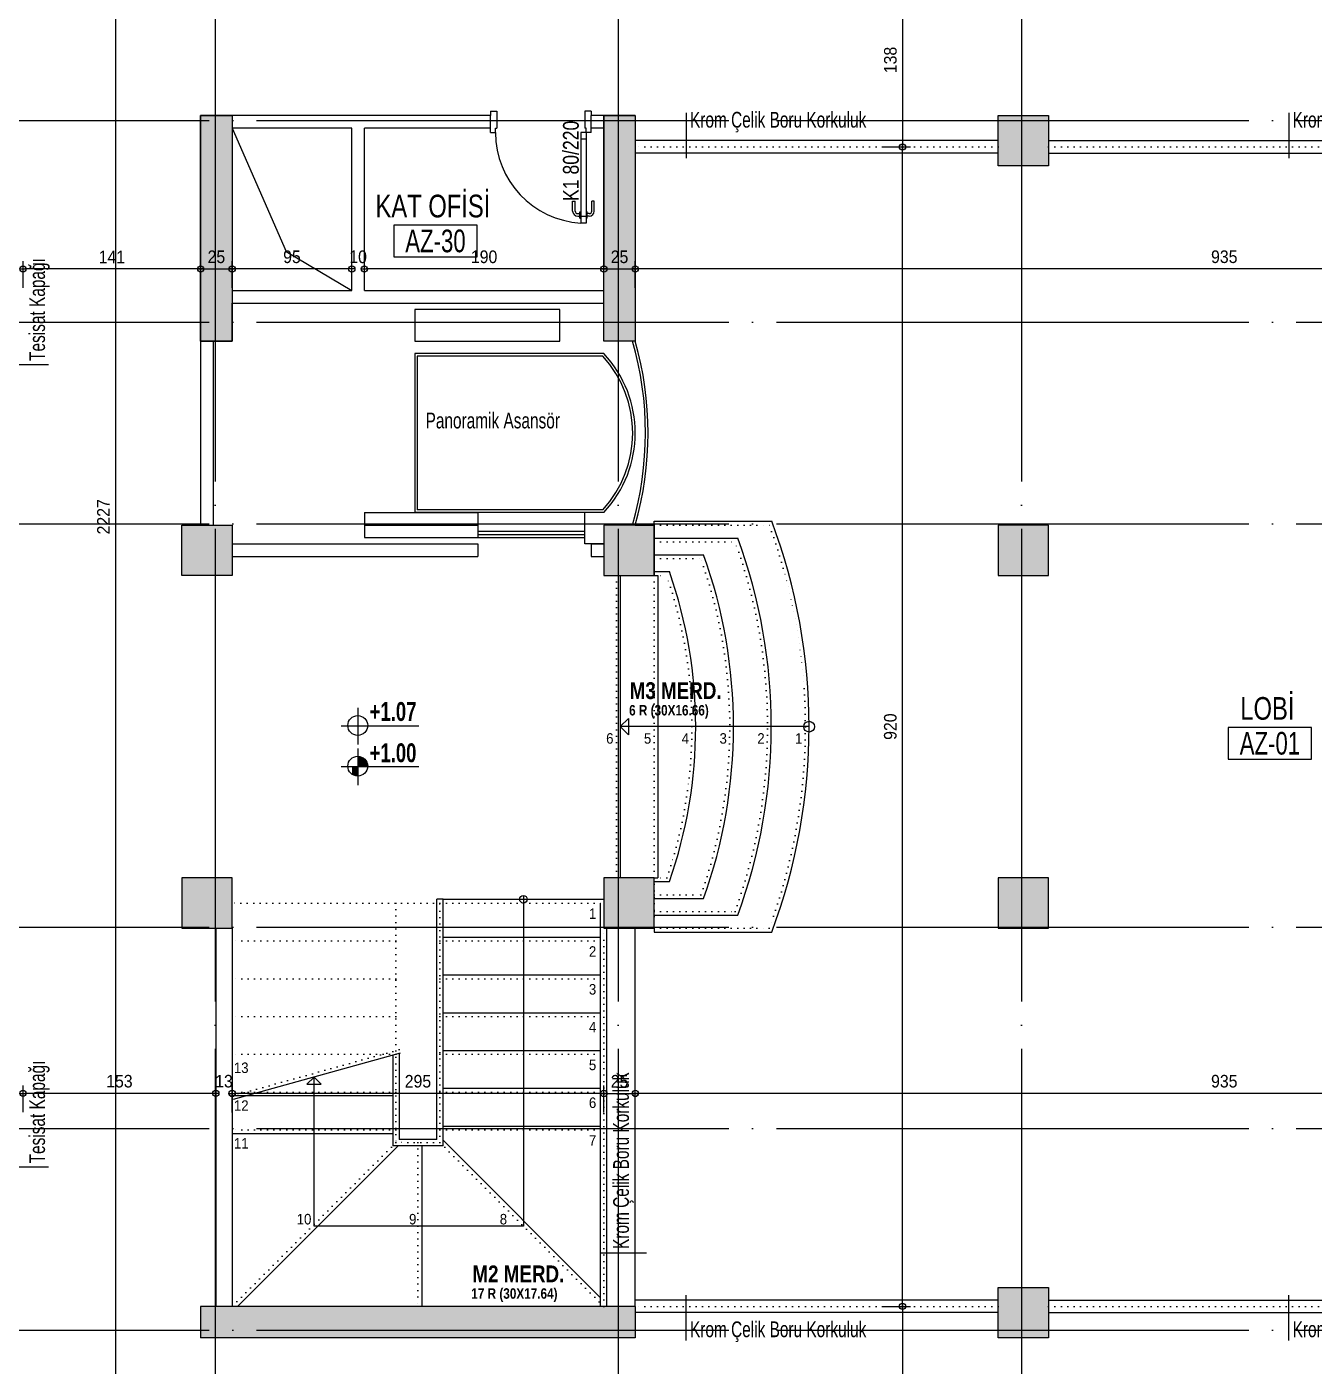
# Model space of a CAD drawing. Extents: x 460786 to 545292, y 30998 to 41694.
# Drawn here: x 466680 to 467702, y 39019 to 40082 of the extents above; entities that cross this region are included whole.
import ezdxf
from ezdxf.enums import TextEntityAlignment as Align

# ---------------------------------------------------------------- set-up
doc = ezdxf.new("R2010")
doc.units = 0
doc.header["$LTSCALE"] = 50
doc.header["$MEASUREMENT"] = 0
doc.header["$PDMODE"] = 35
doc.linetypes.add('DASHDOT', pattern=[5.5, 5, -0.25, 0, -0.25])
doc.linetypes.add('DASHED', pattern=[0.1, 0, -0.1])
doc.layers.get('0').update_dxf_attribs({"linetype": 'CONTINUOUS'})
doc.layers.get('Defpoints').update_dxf_attribs({"linetype": 'CONTINUOUS'})
for name, color, linetype in [('A-Aks Dikey', 12, 'DASHDOT'), ('A-Aks Yatay', 12, 'DASHDOT'), ('A-Betonarme', 6, 'CONTINUOUS'), ('A-Cam', 160, 'CONTINUOUS'), ('A-Dash', 9, 'DASHED'), ('A-Duvar', 7, 'CONTINUOUS'), ('A-Gör 2', 40, 'CONTINUOUS'), ('A-Gör 4', 75, 'CONTINUOUS'), ('A-Kapı', 2, 'CONTINUOUS'), ('A-Kot', 3, 'CONTINUOUS'), ('A-mahal adi', 1, 'CONTINUOUS'), ('A-mahal no', 4, 'CONTINUOUS'), ('A-Merdiven', 11, 'CONTINUOUS'), ('A-Olcu  IC Yatay', 8, 'CONTINUOUS'), ('A-Olcu Ic Dikey', 8, 'CONTINUOUS'), ('A-Poz-Kapı', 4, 'CONTINUOUS'), ('A-Tarama 1', 9, 'CONTINUOUS'), ('A-Yazı 2', 205, 'CONTINUOUS'), ('A-Yazı Merdiven', 4, 'CONTINUOUS')]:
    doc.layers.add(name, color=color, linetype=linetype)
doc.styles.add('arial black', font='ariblk.ttf', dxfattribs={"width": 0.9, "height": 20})
doc.styles.add('blkan', font='arial.ttf', dxfattribs={"width": 0.9, "height": 12.5})
doc.styles.get("Standard").update_dxf_attribs({"font": 'arial.ttf', "width": 0.9})
doc.styles.add('YAZI', font='arialbd.ttf', dxfattribs={"width": 0.9, "height": 150})
doc.dimstyles.new('EXIT', dxfattribs={"dimscale": 50, "dimtxt": 0.23, "dimasz": 0.03, "dimexe": 0.125, "dimexo": 0.5, "dimgap": 0.09, "dimtad": 1, "dimzin": 1, "dimdsep": 46, "dimtxsty": 'Standard', "dimblk": 'TICK', "dimcen": 0.2, "dimadec": 0, "dimazin": 0, "dimtfac": 1, "dimtix": 1, "dimtofl": 0, "dimtmove": 2, "dimatfit": 3, "dimldrblk": 'TICK', "dimfxl": 1, "dimtolj": 1, "dimtzin": 1, "dimarcsym": 0})

# ---------------------------------------------------------------- blocks, each defined once
blk = doc.blocks.new('kapı L 80p 10')
at = {"ltscale": 20}
for p, q in [((4, 75.4), (8.2, 75.4)), ((4, 3.5), (4, 75.4)), ((8.2, 3.5), (8.2, 75.4)), ((-2.5, 65.9), (-2.5, 57.9)), ((-0.5, 65.9), (-0.5, 57.9)), ((1.5, 69.9), (3.2, 69.9)), ((1.5, 67.9), (3.2, 67.9)), ((3.2, 71.4), (4, 71.4)), ((3.2, 71.4), (3.2, 66.4)), ((3.2, 66.4), (4, 66.4)), ((3.2, 66.4), (4, 66.4)), ((4, 70.2), (8.2, 70.2)), ((9, 71.4), (8.2, 71.4)), ((9, 66.4), (8.2, 66.4)), ((9, 71.4), (9, 66.4)), ((10.7, 69.9), (9, 69.9)), ((10.7, 67.9), (9, 67.9)), ((12.7, 65.9), (12.7, 57.9)), ((14.7, 65.9), (14.7, 57.9)), ((-2.5, 57.9), (-0.5, 57.9)), ((14.7, 57.9), (12.7, 57.9)), ((0, 3.5), (4, 3.5)), ((0, 3.5), (0, 0)), ((4, 8.7), (8.2, 8.7)), ((4, 3.5), (8.2, 3.5)), ((4, 3.5), (4, 0)), ((80, 3.5), (76, 3.5)), ((76, 3.5), (76, 0)), ((80, 3.5), (80, 0)), ((0, -13.5), (0, -10)), ((4, 0), (5, 0)), ((5, -13.5), (5, 0)), ((75, -13.5), (75, 0)), ((76, 0), (75, 0)), ((80, -13.5), (80, -10)), ((0, -13.5), (5, -13.5)), ((80, -13.5), (75, -13.5))]:
    blk.add_line(p, q, dxfattribs=at)
blk.add_arc((4, 3.5), 72, 360, 86.6558)
for centre, radius, start, end in [((1.5, 65.9), 4, 90, 180), ((1.5, 65.9), 2, 90, 180), ((10.7, 65.9), 4, 0, 90), ((10.7, 65.9), 2, 0, 90)]:
    blk.add_arc(centre, radius, start, end, dxfattribs=at)
at = {"layer": 'A-Poz-Kapı', "width": 0.8}
blk.add_attdef('POZNO', (30.2, -10), '', height=12.5, rotation=90, dxfattribs=at)
blk = doc.blocks.new('kot-p')
for p, q in [((10.98, 28.68), (10.98, 4.45)), ((51.48, 16.56), (0.06, 16.56)), ((10.98, 1.75), (10.98, -22.48)), ((11.86, -3.46), (11.86, -10.36)), ((12.73, -3.63), (12.73, -10.36)), ((13.61, -3.94), (13.61, -10.36)), ((14.48, -4.39), (14.48, -10.36)), ((15.36, -5.04), (15.36, -10.36)), ((16.23, -5.98), (16.23, -10.36)), ((17.11, -7.51), (17.11, -10.36)), ((51.48, -10.36), (0.06, -10.36)), ((7.48, -10.36), (7.48, -15.5)), ((8.36, -10.36), (8.36, -15.97)), ((9.23, -10.36), (9.23, -16.28)), ((10.11, -10.36), (10.11, -16.47))]:
    blk.add_line(p, q)
for centre in [(11.03, 16.95), (11.03, -9.97)]:
    blk.add_circle(centre, 6.56)
at = {"style": 'YAZI', "width": 0.7}
for tag, p in [('BITMIŞKOT', (18.9, 19.94)), ('KABAKOT', (18.9, -7.35))]:
    blk.add_attdef(tag, p, '', height=12.5, dxfattribs=at)
blk = doc.blocks.new('mahal adı')
at = {"layer": 'A-mahal no'}
blk.add_lwpolyline([(-75.6, -73.4), (89.9, -73.4), (89.9, -10.9), (-75.6, -10.9)], close=True, dxfattribs=at)
at = {"layer": 'A-mahal adi', "width": 0.75}
for p in [(2.1, 88.8), (2.1, 27)]:
    blk.add_attdef('MAHALADI', text='', height=45, dxfattribs=at).set_placement(p, align=Align.MIDDLE_CENTER)
at = {"layer": 'A-mahal no', "width": 0.7}
blk.add_attdef('MAHALNO', text='', height=45, dxfattribs=at).set_placement((7.1, -42.1), align=Align.MIDDLE_CENTER)
blk = doc.blocks.new('TICK', base_point=(53.7, 38.06))
blk.add_line((55.37, 38.06), (52.04, 38.06))
blk.add_circle((53.7, 38.06), 1.67)
blk = doc.blocks.new('*D685')
at = {"layer": 'A-Olcu Ic Dikey', "color": 0, "lineweight": -2, "transparency": 16777216}
for p, q in [((466735.5, 40806.5), (466756.8, 40806.5)), ((466750.5, 40805), (466750.5, 38581)), ((466735.5, 38579.5), (466756.8, 38579.5))]:
    blk.add_line(p, q, dxfattribs=at)
at = {"layer": 'Defpoints', "color": 0, "transparency": 16777216}
for p in [(466710.5, 40806.5), (466710.5, 38579.5), (466750.5, 38579.5)]:
    blk.add_point(p, dxfattribs=at)
at = {"layer": 'A-Olcu Ic Dikey', "color": 0, "lineweight": -2, "transparency": 16777216, "xscale": 1.5, "yscale": 1.5, "zscale": 1.5}
for p, rotation in [((466750.5, 40806.5), 90), ((466750.5, 38579.5), 270)]:
    blk.add_blockref('TICK', p, dxfattribs=dict(at, rotation=rotation))
at = {"layer": 'A-Olcu Ic Dikey', "color": 0, "transparency": 16777216, "insert": (466741, 39693), "char_height": 10, "attachment_point": 5, "rotation": 90}
blk.add_mtext('\\A1;2227', dxfattribs=at)
blk = doc.blocks.new('*D694')
at = {"layer": 'A-Olcu Ic Dikey', "color": 0, "lineweight": -2, "transparency": 16777216}
for p, q in [((467360.3, 39066.5), (467381.5, 39066.5)), ((467375.3, 39065), (467375.3, 38930)), ((467360.3, 38928.5), (467381.5, 38928.5))]:
    blk.add_line(p, q, dxfattribs=at)
at = {"layer": 'Defpoints', "color": 0, "transparency": 16777216}
for p in [(467335.3, 39066.5), (467335.3, 38928.5), (467375.3, 38928.5)]:
    blk.add_point(p, dxfattribs=at)
at = {"layer": 'A-Olcu Ic Dikey', "color": 0, "lineweight": -2, "transparency": 16777216, "xscale": 1.5, "yscale": 1.5, "zscale": 1.5}
for p, rotation in [((467375.3, 39066.5), 90), ((467375.3, 38928.5), 270)]:
    blk.add_blockref('TICK', p, dxfattribs=dict(at, rotation=rotation))
at = {"layer": 'A-Olcu Ic Dikey', "color": 0, "transparency": 16777216, "insert": (467365.7, 38997.5), "char_height": 10, "attachment_point": 5, "rotation": 90}
blk.add_mtext('\\A1;138', dxfattribs=at)
blk = doc.blocks.new('*D695')
at = {"layer": 'A-Olcu Ic Dikey', "color": 0, "lineweight": -2, "transparency": 16777216}
for p, q in [((467360.26795, 39986.50245), (467381.51795, 39986.50245)), ((467375.26795, 39068.00245), (467375.26795, 39985.00245)), ((467360.26795, 39066.50245), (467381.51795, 39066.50245))]:
    blk.add_line(p, q, dxfattribs=at)
at = {"layer": 'Defpoints', "color": 0, "transparency": 16777216}
for p in [(467335.26795, 39986.50245), (467375.26795, 39986.50245), (467335.26795, 39066.50245)]:
    blk.add_point(p, dxfattribs=at)
at = {"layer": 'A-Olcu Ic Dikey', "color": 0, "lineweight": -2, "transparency": 16777216, "xscale": 1.5, "yscale": 1.5, "zscale": 1.5}
for p, rotation in [((467375.26795, 39986.50245), 90), ((467375.26795, 39066.50245), 270)]:
    blk.add_blockref('TICK', p, dxfattribs=dict(at, rotation=rotation))
at = {"layer": 'A-Olcu Ic Dikey', "color": 0, "transparency": 16777216, "insert": (467365.66222, 39526.50245), "char_height": 10, "attachment_point": 5, "rotation": 90}
blk.add_mtext('\\A1;920', dxfattribs=at)
blk = doc.blocks.new('*D696')
at = {"layer": 'A-Olcu Ic Dikey', "color": 0, "lineweight": -2, "transparency": 16777216}
for p, q in [((467360.3, 40124.5), (467381.5, 40124.5)), ((467375.3, 40123), (467375.3, 39988)), ((467360.3, 39986.5), (467381.5, 39986.5))]:
    blk.add_line(p, q, dxfattribs=at)
at = {"layer": 'Defpoints', "color": 0, "transparency": 16777216}
for p in [(467335.3, 40124.5), (467335.3, 39986.5), (467375.3, 39986.5)]:
    blk.add_point(p, dxfattribs=at)
at = {"layer": 'A-Olcu Ic Dikey', "color": 0, "lineweight": -2, "transparency": 16777216, "xscale": 1.5, "yscale": 1.5, "zscale": 1.5}
for p, rotation in [((467375.3, 40124.5), 90), ((467375.3, 39986.5), 270)]:
    blk.add_blockref('TICK', p, dxfattribs=dict(at, rotation=rotation))
at = {"layer": 'A-Olcu Ic Dikey', "color": 0, "transparency": 16777216, "insert": (467365.7, 40055.5), "char_height": 10, "attachment_point": 5, "rotation": 90}
blk.add_mtext('\\A1;138', dxfattribs=at)
blk = doc.blocks.new('*D724')
at = {"layer": 'A-Olcu  IC Yatay', "color": 0, "lineweight": -2, "transparency": 16777216}
for p, q in [((467163.2, 39220.5), (467163.2, 39241.7)), ((468098.2, 39220.5), (468098.2, 39241.7)), ((468096.7, 39235.5), (467164.7, 39235.5))]:
    blk.add_line(p, q, dxfattribs=at)
at = {"layer": 'Defpoints', "color": 0, "transparency": 16777216}
for p in [(467163.2, 39235.5), (467163.2, 39195.5), (468098.2, 39195.5)]:
    blk.add_point(p, dxfattribs=at)
at = {"layer": 'A-Olcu  IC Yatay', "color": 0, "lineweight": -2, "transparency": 16777216, "xscale": 1.5, "yscale": 1.5, "zscale": 1.5}
for p, rotation in [((467163.2, 39235.5), 180.0000000000335), ((468098.2, 39235.5), 3.341327214911871e-11)]:
    blk.add_blockref('TICK', p, dxfattribs=dict(at, rotation=rotation))
at = {"layer": 'A-Olcu  IC Yatay', "color": 0, "transparency": 16777216, "insert": (467630.7, 39245.1), "char_height": 10, "attachment_point": 5}
blk.add_mtext('\\A1;935', dxfattribs=at)
blk = doc.blocks.new('*D726')
at = {"layer": 'A-Olcu  IC Yatay', "color": 0, "lineweight": -2, "transparency": 16777216}
for p, q in [((467138.1686, 39220.4521), (467138.1686, 39241.7021)), ((467163.1686, 39220.4521), (467163.1686, 39241.7021)), ((467139.6686, 39235.4521), (467161.6686, 39235.4521))]:
    blk.add_line(p, q, dxfattribs=at)
at = {"layer": 'Defpoints', "color": 0, "transparency": 16777216}
for p in [(467163.1686, 39235.4521), (467138.1686, 39195.4521), (467163.1686, 39195.4521)]:
    blk.add_point(p, dxfattribs=at)
at = {"layer": 'A-Olcu  IC Yatay', "color": 0, "lineweight": -2, "transparency": 16777216, "xscale": 1.5, "yscale": 1.5, "zscale": 1.5, "rotation": 180}
blk.add_blockref('TICK', (467138.1686, 39235.4521), dxfattribs=at)
at = {"layer": 'A-Olcu  IC Yatay', "color": 0, "lineweight": -2, "transparency": 16777216, "xscale": 1.5, "yscale": 1.5, "zscale": 1.5}
blk.add_blockref('TICK', (467163.1686, 39235.4521), dxfattribs=at)
at = {"layer": 'A-Olcu  IC Yatay', "color": 0, "transparency": 16777216, "insert": (467150.6686, 39245.05783), "char_height": 10, "attachment_point": 5}
blk.add_mtext('\\A1;25', dxfattribs=at)
blk = doc.blocks.new('*D727')
at = {"layer": 'A-Olcu  IC Yatay', "color": 0, "lineweight": -2, "transparency": 16777216}
for p, q in [((466843.1686, 39220.4521), (466843.1686, 39241.7021)), ((467138.1686, 39220.4521), (467138.1686, 39241.7021)), ((467136.6686, 39235.4521), (466844.6686, 39235.4521))]:
    blk.add_line(p, q, dxfattribs=at)
at = {"layer": 'Defpoints', "color": 0, "transparency": 16777216}
for p in [(466843.1686, 39235.4521), (466843.1686, 39195.4521), (467138.1686, 39195.4521)]:
    blk.add_point(p, dxfattribs=at)
at = {"layer": 'A-Olcu  IC Yatay', "color": 0, "lineweight": -2, "transparency": 16777216, "xscale": 1.5, "yscale": 1.5, "zscale": 1.5}
for p, rotation in [((466843.1686, 39235.4521), 180.0000000000523), ((467138.1686, 39235.4521), 5.227818178354937e-11)]:
    blk.add_blockref('TICK', p, dxfattribs=dict(at, rotation=rotation))
at = {"layer": 'A-Olcu  IC Yatay', "color": 0, "transparency": 16777216, "insert": (466990.6686, 39245.05783), "char_height": 10, "attachment_point": 5}
blk.add_mtext('\\A1;295', dxfattribs=at)
blk = doc.blocks.new('*D728')
at = {"layer": 'A-Olcu  IC Yatay', "color": 0, "lineweight": -2, "transparency": 16777216}
for p, q in [((466830.2, 39220.5), (466830.2, 39241.7)), ((466843.2, 39220.5), (466843.2, 39241.7)), ((466828.7, 39235.5), (466827.2, 39235.5)), ((466844.7, 39235.5), (466846.2, 39235.5))]:
    blk.add_line(p, q, dxfattribs=at)
at = {"layer": 'Defpoints', "color": 0, "transparency": 16777216}
for p in [(466843.2, 39235.5), (466830.2, 39195.5), (466843.2, 39195.5)]:
    blk.add_point(p, dxfattribs=at)
at = {"layer": 'A-Olcu  IC Yatay', "color": 0, "lineweight": -2, "transparency": 16777216, "xscale": 1.5, "yscale": 1.5, "zscale": 1.5}
blk.add_blockref('TICK', (466830.2, 39235.5), dxfattribs=at)
at = {"layer": 'A-Olcu  IC Yatay', "color": 0, "lineweight": -2, "transparency": 16777216, "xscale": 1.5, "yscale": 1.5, "zscale": 1.5, "rotation": 180}
blk.add_blockref('TICK', (466843.2, 39235.5), dxfattribs=at)
at = {"layer": 'A-Olcu  IC Yatay', "color": 0, "transparency": 16777216, "insert": (466836.7, 39245.1), "char_height": 10, "attachment_point": 5}
blk.add_mtext('\\A1;13', dxfattribs=at)
blk = doc.blocks.new('*D729')
at = {"layer": 'A-Olcu  IC Yatay', "color": 0, "lineweight": -2, "transparency": 16777216}
for p, q in [((466677.2, 39220.5), (466677.2, 39241.7)), ((466830.2, 39220.5), (466830.2, 39241.7)), ((466828.7, 39235.5), (466678.7, 39235.5))]:
    blk.add_line(p, q, dxfattribs=at)
at = {"layer": 'Defpoints', "color": 0, "transparency": 16777216}
for p in [(466677.2, 39235.5), (466677.2, 39195.5), (466830.2, 39195.5)]:
    blk.add_point(p, dxfattribs=at)
at = {"layer": 'A-Olcu  IC Yatay', "color": 0, "lineweight": -2, "transparency": 16777216, "xscale": 1.5, "yscale": 1.5, "zscale": 1.5}
for p, rotation in [((466677.2, 39235.5), 180.0000000000327), ((466830.2, 39235.5), 3.269384762916161e-11)]:
    blk.add_blockref('TICK', p, dxfattribs=dict(at, rotation=rotation))
at = {"layer": 'A-Olcu  IC Yatay', "color": 0, "transparency": 16777216, "insert": (466753.7, 39245.1), "char_height": 10, "attachment_point": 5}
blk.add_mtext('\\A1;153', dxfattribs=at)
blk = doc.blocks.new('*D745')
at = {"layer": 'A-Olcu  IC Yatay', "color": 0, "lineweight": -2, "transparency": 16777216}
for p, q in [((467163.2, 39874.7), (467163.2, 39895.9)), ((468096.7, 39889.7), (467164.7, 39889.7)), ((468098.2, 39874.7), (468098.2, 39895.9))]:
    blk.add_line(p, q, dxfattribs=at)
at = {"layer": 'Defpoints', "color": 0, "transparency": 16777216}
for p in [(467163.2, 39889.7), (467163.2, 39849.7), (468098.2, 39849.7)]:
    blk.add_point(p, dxfattribs=at)
at = {"layer": 'A-Olcu  IC Yatay', "color": 0, "lineweight": -2, "transparency": 16777216, "xscale": 1.5, "yscale": 1.5, "zscale": 1.5}
for p, rotation in [((467163.2, 39889.7), 180.0000000000335), ((468098.2, 39889.7), 3.341327214911871e-11)]:
    blk.add_blockref('TICK', p, dxfattribs=dict(at, rotation=rotation))
at = {"layer": 'A-Olcu  IC Yatay', "color": 0, "transparency": 16777216, "insert": (467630.7, 39899.3), "char_height": 10, "attachment_point": 5}
blk.add_mtext('\\A1;935', dxfattribs=at)
blk = doc.blocks.new('*D747')
at = {"layer": 'A-Olcu  IC Yatay', "color": 0, "lineweight": -2, "transparency": 16777216}
for p, q in [((467138.1686, 39874.66205), (467138.1686, 39895.91205)), ((467139.6686, 39889.66205), (467161.6686, 39889.66205)), ((467163.1686, 39874.66205), (467163.1686, 39895.91205))]:
    blk.add_line(p, q, dxfattribs=at)
at = {"layer": 'Defpoints', "color": 0, "transparency": 16777216}
for p in [(467163.1686, 39889.66205), (467138.1686, 39849.66205), (467163.1686, 39849.66205)]:
    blk.add_point(p, dxfattribs=at)
at = {"layer": 'A-Olcu  IC Yatay', "color": 0, "lineweight": -2, "transparency": 16777216, "xscale": 1.5, "yscale": 1.5, "zscale": 1.5, "rotation": 180}
blk.add_blockref('TICK', (467138.1686, 39889.66205), dxfattribs=at)
at = {"layer": 'A-Olcu  IC Yatay', "color": 0, "lineweight": -2, "transparency": 16777216, "xscale": 1.5, "yscale": 1.5, "zscale": 1.5}
blk.add_blockref('TICK', (467163.1686, 39889.66205), dxfattribs=at)
at = {"layer": 'A-Olcu  IC Yatay', "color": 0, "transparency": 16777216, "insert": (467150.6686, 39899.26778), "char_height": 10, "attachment_point": 5}
blk.add_mtext('\\A1;25', dxfattribs=at)
blk = doc.blocks.new('*D748')
at = {"layer": 'A-Olcu  IC Yatay', "color": 0, "lineweight": -2, "transparency": 16777216}
for p, q in [((466843.1686, 39874.66205), (466843.1686, 39895.91205)), ((466936.6686, 39889.66205), (466844.6686, 39889.66205)), ((466938.1686, 39874.66205), (466938.1686, 39895.91205))]:
    blk.add_line(p, q, dxfattribs=at)
at = {"layer": 'Defpoints', "color": 0, "transparency": 16777216}
for p in [(466843.1686, 39889.66205), (466843.1686, 39849.66205), (466938.1686, 39849.66205)]:
    blk.add_point(p, dxfattribs=at)
at = {"layer": 'A-Olcu  IC Yatay', "color": 0, "lineweight": -2, "transparency": 16777216, "xscale": 1.5, "yscale": 1.5, "zscale": 1.5}
for p, rotation in [((466843.1686, 39889.66205), 180.0000000000527), ((466938.1686, 39889.66205), 5.259792601464142e-11)]:
    blk.add_blockref('TICK', p, dxfattribs=dict(at, rotation=rotation))
at = {"layer": 'A-Olcu  IC Yatay', "color": 0, "transparency": 16777216, "insert": (466890.6686, 39899.26778), "char_height": 10, "attachment_point": 5}
blk.add_mtext('\\A1;95', dxfattribs=at)
blk = doc.blocks.new('*D749')
at = {"layer": 'A-Olcu  IC Yatay', "color": 0, "lineweight": -2, "transparency": 16777216}
for p, q in [((466818.1686, 39874.66205), (466818.1686, 39895.91205)), ((466819.6686, 39889.66205), (466841.6686, 39889.66205)), ((466843.1686, 39874.66205), (466843.1686, 39895.91205))]:
    blk.add_line(p, q, dxfattribs=at)
at = {"layer": 'Defpoints', "color": 0, "transparency": 16777216}
for p in [(466843.1686, 39889.66205), (466818.1686, 39849.66205), (466843.1686, 39849.66205)]:
    blk.add_point(p, dxfattribs=at)
at = {"layer": 'A-Olcu  IC Yatay', "color": 0, "lineweight": -2, "transparency": 16777216, "xscale": 1.5, "yscale": 1.5, "zscale": 1.5, "rotation": 180}
blk.add_blockref('TICK', (466818.1686, 39889.66205), dxfattribs=at)
at = {"layer": 'A-Olcu  IC Yatay', "color": 0, "lineweight": -2, "transparency": 16777216, "xscale": 1.5, "yscale": 1.5, "zscale": 1.5}
blk.add_blockref('TICK', (466843.1686, 39889.66205), dxfattribs=at)
at = {"layer": 'A-Olcu  IC Yatay', "color": 0, "transparency": 16777216, "insert": (466830.6686, 39899.26778), "char_height": 10, "attachment_point": 5}
blk.add_mtext('\\A1;25', dxfattribs=at)
blk = doc.blocks.new('*D737')
at = {"layer": 'A-Olcu  IC Yatay', "color": 0, "lineweight": -2, "transparency": 16777216}
for p, q in [((466677.2, 39874.7), (466677.2, 39895.9)), ((466816.7, 39889.7), (466678.7, 39889.7)), ((466818.2, 39874.7), (466818.2, 39895.9))]:
    blk.add_line(p, q, dxfattribs=at)
at = {"layer": 'Defpoints', "color": 0, "transparency": 16777216}
for p in [(466677.2, 39889.7), (466677.2, 39849.7), (466818.2, 39849.7)]:
    blk.add_point(p, dxfattribs=at)
at = {"layer": 'A-Olcu  IC Yatay', "color": 0, "lineweight": -2, "transparency": 16777216, "xscale": 1.5, "yscale": 1.5, "zscale": 1.5}
for p, rotation in [((466677.2, 39889.7), 180.0000000000354), ((466818.2, 39889.7), 3.5491609651217e-11)]:
    blk.add_blockref('TICK', p, dxfattribs=dict(at, rotation=rotation))
at = {"layer": 'A-Olcu  IC Yatay', "color": 0, "transparency": 16777216, "insert": (466747.7, 39899.2), "char_height": 10, "attachment_point": 5}
blk.add_mtext('\\A1;141', dxfattribs=at)
blk = doc.blocks.new('*D750')
at = {"layer": 'A-Olcu  IC Yatay', "color": 0, "lineweight": -2, "transparency": 16777216}
for p, q in [((466936.6686, 39889.66205), (466935.1686, 39889.66205)), ((466938.1686, 39874.66205), (466938.1686, 39895.91205)), ((466948.1686, 39874.66205), (466948.1686, 39895.91205)), ((466949.6686, 39889.66205), (466951.1686, 39889.66205))]:
    blk.add_line(p, q, dxfattribs=at)
at = {"layer": 'Defpoints', "color": 0, "transparency": 16777216}
for p in [(466948.1686, 39889.66205), (466938.1686, 39849.66205), (466948.1686, 39849.66205)]:
    blk.add_point(p, dxfattribs=at)
at = {"layer": 'A-Olcu  IC Yatay', "color": 0, "lineweight": -2, "transparency": 16777216, "xscale": 1.5, "yscale": 1.5, "zscale": 1.5}
blk.add_blockref('TICK', (466938.1686, 39889.66205), dxfattribs=at)
at = {"layer": 'A-Olcu  IC Yatay', "color": 0, "lineweight": -2, "transparency": 16777216, "xscale": 1.5, "yscale": 1.5, "zscale": 1.5, "rotation": 180}
blk.add_blockref('TICK', (466948.1686, 39889.66205), dxfattribs=at)
at = {"layer": 'A-Olcu  IC Yatay', "color": 0, "transparency": 16777216, "insert": (466943.1686, 39899.26778), "char_height": 10, "attachment_point": 5}
blk.add_mtext('\\A1;10', dxfattribs=at)
blk = doc.blocks.new('*D751')
at = {"layer": 'A-Olcu  IC Yatay', "color": 0, "lineweight": -2, "transparency": 16777216}
for p, q in [((466948.1686, 39874.66205), (466948.1686, 39895.91205)), ((467136.6686, 39889.66205), (466949.6686, 39889.66205)), ((467138.1686, 39874.66205), (467138.1686, 39895.91205))]:
    blk.add_line(p, q, dxfattribs=at)
at = {"layer": 'Defpoints', "color": 0, "transparency": 16777216}
for p in [(466948.1686, 39889.66205), (466948.1686, 39849.66205), (467138.1686, 39849.66205)]:
    blk.add_point(p, dxfattribs=at)
at = {"layer": 'A-Olcu  IC Yatay', "color": 0, "lineweight": -2, "transparency": 16777216, "xscale": 1.5, "yscale": 1.5, "zscale": 1.5}
for p, rotation in [((466948.1686, 39889.66205), 180.0000000000417), ((467138.1686, 39889.66205), 4.164668609973888e-11)]:
    blk.add_blockref('TICK', p, dxfattribs=dict(at, rotation=rotation))
at = {"layer": 'A-Olcu  IC Yatay', "color": 0, "transparency": 16777216, "insert": (467043.1686, 39899.26778), "char_height": 10, "attachment_point": 5}
blk.add_mtext('\\A1;190', dxfattribs=at)

msp = doc.modelspace()

# ---------------------------------------------------------------- hatches: boundary and pattern name
at = {"layer": 'A-Tarama 1'}
h = msp.add_hatch(dxfattribs=at)
h.set_pattern_fill('ANSI33', color=256, scale=30, angle=180, style=0)
h.set_pattern_definition([(225, (696.577, 0), (5.30330086, -5.30330086), []), (225, (691.274, 6e-16), (5.30330086, -5.30330086), [3.75, -1.875])])
h.paths.add_polyline_path([(465995.17, 40179.5), (465920.17, 40179.5), (465920.17, 40154.5), (465995.17, 40154.5)])
h.paths.add_polyline_path([(465945.17, 40474.5), (466070.17, 40474.5), (466070.17, 40499.5), (465920.17, 40499.5), (465920.17, 40392.5), (465945.17, 40392.5)])
h.paths.add_polyline_path([(466430.17, 40499.5), (466333.17, 40499.5), (466333.17, 40474.5), (466430.17, 40474.5)])
h.paths.add_polyline_path([(466685.17, 40499.5), (466660.17, 40499.5), (466660.17, 40371.5), (466685.17, 40371.5)])
h.paths.add_polyline_path([(466430.17, 39860), (466333.17, 39860), (466333.17, 39835), (466430.17, 39835)])
h.paths.add_polyline_path([(466070.17, 39860), (465970.17, 39860), (465970.17, 39835), (466070.17, 39835)])
h.paths.add_polyline_path([(466070.17, 39220), (465970.17, 39220), (465970.17, 39195), (466070.17, 39195)])
h.paths.add_polyline_path([(466430.17, 39220), (466333.17, 39220), (466333.17, 39195), (466430.17, 39195)])
h.paths.add_polyline_path([(465995.17, 38899.5), (465920.17, 38899.5), (465920.17, 38874.5), (465945.17, 38874.5), (465995.17, 38874.5)])
h.paths.add_polyline_path([(466070.17, 38579.5), (465945.17, 38579.5), (465945.17, 38654.5), (465920.17, 38654.5), (465920.17, 38554.5), (466070.17, 38554.5)])
h.paths.add_polyline_path([(466523.17, 38579.5), (466333.17, 38579.5), (466333.17, 38554.5), (466523.17, 38554.5)])
h.paths.add_polyline_path([(466843.17, 38099.5), (466498.17, 38099.5), (466498.17, 38074.5), (466843.17, 38074.5)])
h.paths.add_polyline_path([(466523.17, 38322.5), (466498.17, 38322.5), (466498.17, 38222.5), (466523.17, 38222.5)])
h.paths.add_polyline_path([(466925.17, 38247.5), (466843.17, 38247.5), (466843.17, 38322.5), (466818.17, 38322.5), (466818.17, 38222.5), (466925.17, 38222.5)])
h.paths.add_polyline_path([(466843.17, 38682.5), (466818.17, 38682.5), (466818.17, 38554.5), (466843.17, 38554.5)])
h.paths.add_polyline_path([(467170.17, 38114.5), (467130.17, 38114.5), (467130.17, 38074.5), (467170.17, 38074.5)])
h.paths.add_polyline_path([(467490.17, 38114.5), (467450.17, 38114.5), (467450.17, 38074.5), (467490.17, 38074.5)])
h.paths.add_polyline_path([(467482.17, 38322.5), (467457.17, 38322.5), (467457.17, 38222.5), (467482.17, 38222.5)])
h.paths.add_polyline_path([(467482.17, 38682.5), (467457.17, 38682.5), (467457.17, 38554.5), (467482.17, 38554.5)])
h.paths.add_polyline_path([(468123.17, 38682.5), (468098.17, 38682.5), (468098.17, 38554.5), (468123.17, 38554.5)])
h.paths.add_polyline_path([(468123.17, 38322.5), (468098.17, 38322.5), (468098.17, 38222.5), (468123.17, 38222.5)])
h.paths.add_polyline_path([(468123.17, 38114.5), (468090.17, 38114.5), (468090.17, 38074.5), (468123.17, 38074.5)])
h.paths.add_polyline_path([(467810.17, 38114.5), (467770.17, 38114.5), (467770.17, 38074.5), (467810.17, 38074.5)])
h.paths.add_polyline_path([(468166.17, 38746.5), (468133.17, 38746.5), (468133.17, 38706.5), (468166.17, 38706.5)])
h.paths.add_polyline_path([(468166.17, 39066.5), (468133.17, 39066.5), (468133.17, 39026.5), (468166.17, 39026.5)])
h.paths.add_polyline_path([(468123.17, 39066.5), (468098.17, 39066.5), (467933.17, 39066.5), (467933.17, 39041.5), (468083.17, 39041.5), (468083.17, 39026.5), (468123.17, 39026.5)])
h.paths.add_polyline_path([(467163.17, 39066.5), (466818.17, 39066.5), (466818.17, 39041.5), (467163.17, 39041.5)])
h.paths.add_polyline_path([(467491.17, 39081.5), (467451.17, 39081.5), (467451.17, 39041.5), (467491.17, 39041.5)])
h.paths.add_polyline_path([(467491.17, 39406.5), (467451.17, 39406.5), (467451.17, 39366.5), (467491.17, 39366.5)])
h.paths.add_polyline_path([(467178.17, 39406.5), (467138.17, 39406.5), (467138.17, 39366.5), (467178.17, 39366.5)])
h.paths.add_polyline_path([(466843.17, 39406.5), (466803.17, 39406.5), (466803.17, 39366.5), (466843.17, 39366.5)])
h.paths.add_polyline_path([(466843.17, 39686.5), (466803.17, 39686.5), (466803.17, 39646.5), (466843.17, 39646.5)])
h.paths.add_polyline_path([(466843.17, 39862.5), (466843.17, 40011.5), (466818.17, 40011.5), (466818.17, 39832.5), (466843.17, 39832.5)])
h.paths.add_polyline_path([(467163.17, 40011.5), (467138.17, 40011.5), (467138.17, 39832.5), (467163.17, 39832.5)])
h.paths.add_polyline_path([(467178.17, 39686.5), (467138.17, 39686.5), (467138.17, 39646.5), (467178.17, 39646.5)])
h.paths.add_polyline_path([(467491.17, 39686.5), (467451.17, 39686.5), (467451.17, 39646.5), (467491.17, 39646.5)])
h.paths.add_polyline_path([(467491.17, 40011.5), (467451.17, 40011.5), (467451.17, 39971.5), (467491.17, 39971.5)])
h.paths.add_polyline_path([(468123.17, 40026.5), (468083.17, 40026.5), (468083.17, 40011.5), (467933.17, 40011.5), (467933.17, 39986.5), (468123.17, 39986.5)])
h.paths.add_polyline_path([(468123.17, 39706.5), (468083.17, 39706.5), (468083.17, 39666.5), (468123.17, 39666.5)])
h.paths.add_polyline_path([(468166.17, 39706.5), (468133.17, 39706.5), (468133.17, 39666.5), (468166.17, 39666.5)])
h.paths.add_polyline_path([(468166.17, 40026.5), (468133.17, 40026.5), (468133.17, 39986.5), (468166.17, 39986.5)])
h.paths.add_polyline_path([(468123.17, 39386.5), (468083.17, 39386.5), (468083.17, 39346.5), (468123.17, 39346.5)])
h.paths.add_polyline_path([(468123.17, 40507.5), (468098.17, 40507.5), (468098.17, 40371.5), (468123.17, 40371.5)])
h.paths.add_polyline_path([(468123.17, 40831.5), (468015.17, 40831.5), (468015.17, 40806.5), (468098.17, 40806.5), (468098.17, 40727.5), (468123.17, 40727.5)])
h.paths.add_polyline_path([(468123.17, 40978.5), (468091.17, 40978.5), (468091.17, 40938.5), (468123.17, 40938.5)])
h.paths.add_polyline_path([(468165.17, 40978.5), (468133.17, 40978.5), (468133.17, 40938.5), (468165.17, 40938.5)])
h.paths.add_polyline_path([(467811.17, 40978.5), (467771.17, 40978.5), (467771.17, 40938.5), (467811.17, 40938.5)])
h.paths.add_polyline_path([(467491.17, 40978.5), (467451.17, 40978.5), (467451.17, 40938.5), (467491.17, 40938.5)])
h.paths.add_polyline_path([(467483.17, 40831.5), (467458.17, 40831.5), (467458.17, 40727.5), (467483.17, 40727.5)])
h.paths.add_polyline_path([(467483.17, 40495.5), (467458.17, 40495.5), (467458.17, 40384.5), (467458.17, 40371.5), (467483.17, 40371.5)])
h.paths.add_polyline_path([(466843.17, 40507.5), (466818.17, 40507.5), (466818.17, 40371.5), (466843.17, 40371.5)])
h.paths.add_polyline_path([(466926.17, 40831.5), (466818.17, 40831.5), (466818.17, 40727.5), (466843.17, 40727.5), (466843.17, 40806.5), (466926.17, 40806.5)])
h.paths.add_polyline_path([(466851.17, 40978.5), (466818.17, 40978.5), (466818.17, 40938.5), (466851.17, 40938.5)])
h.paths.add_polyline_path([(467171.17, 40978.5), (467131.17, 40978.5), (467131.17, 40938.5), (467171.17, 40938.5)])

# ---------------------------------------------------------------- linework, layer by layer
at = {"layer": 'A-Aks Dikey', "ltscale": 1.5}
for p, q in [((466829.67, 41333.83), (466829.67, 37667.36)), ((467149.67, 41333.83), (467149.67, 37667.36)), ((467469.67, 41333.83), (467469.67, 37667.36))]:
    msp.add_line(p, q, dxfattribs=at)
at = {"layer": 'A-Aks Yatay', "ltscale": 1.5}
for p, q in [((465624.75, 40007.5), (468533.89, 40007.5)), ((465624.75, 39847.5), (468533.89, 39847.5)), ((465624.75, 39687.5), (468533.89, 39687.5)), ((465624.75, 39367.5), (468533.89, 39367.5)), ((465624.75, 39207.5), (468533.89, 39207.5)), ((465624.75, 39047.5), (468533.89, 39047.5))]:
    msp.add_line(p, q, dxfattribs=at)
at = {"layer": 'A-Betonarme'}
for p, q in [((466818.17, 40011.5), (466818.17, 39832.5)), ((466843.17, 40011.5), (466818.17, 40011.5)), ((466818.17, 40007.5), (466818.17, 39832.5)), ((466843.17, 40011.5), (466843.17, 39891.5)), ((467138.17, 40011.5), (467138.17, 39891.5)), ((467163.17, 40011.5), (467138.17, 40011.5)), ((466843.17, 39866.5), (466843.17, 39832.5)), ((466843.17, 39832.5), (466843.17, 39862.5)), ((466818.17, 39832.5), (466843.17, 39832.5)), ((466803.17, 39646.5), (466803.17, 39686.5)), ((466803.17, 39686.5), (466818.17, 39686.5)), ((466843.17, 39686.5), (466843.17, 39671.5)), ((467163.17, 39686.5), (467178.17, 39686.5)), ((467178.17, 39686.5), (467178.17, 39646.5)), ((467163.17, 39066.5), (466818.17, 39066.5)), ((466818.17, 39066.5), (466818.17, 39041.5)), ((467163.17, 39066.5), (467163.17, 39041.5)), ((467163.17, 39041.5), (466818.17, 39041.5))]:
    msp.add_line(p, q, dxfattribs=at)
for points in [[(466818.17, 40011.5), (466843.17, 40011.5), (466843.17, 39832.5), (466818.17, 39832.5)], [(467138.17, 40011.5), (467163.17, 40011.5), (467163.17, 39832.5), (467138.17, 39832.5)], [(467451.17, 40011.5), (467491.17, 40011.5), (467491.17, 39971.5), (467451.17, 39971.5)], [(466843.17, 39646.5), (466803.17, 39646.5), (466803.17, 39686.5), (466843.17, 39686.5)], [(467178.17, 39686.5), (467138.17, 39686.5), (467138.17, 39646.5), (467178.17, 39646.5)], [(467491.17, 39686.5), (467451.17, 39686.5), (467451.17, 39646.5), (467491.17, 39646.5)], [(466843.17, 39406.5), (466803.17, 39406.5), (466803.17, 39366.5), (466843.17, 39366.5)], [(467178.17, 39406.5), (467138.17, 39406.5), (467138.17, 39366.5), (467178.17, 39366.5)], [(467491.17, 39406.5), (467451.17, 39406.5), (467451.17, 39366.5), (467491.17, 39366.5)], [(467451.17, 39081.5), (467491.17, 39081.5), (467491.17, 39041.5), (467451.17, 39041.5)]]:
    msp.add_lwpolyline(points, close=True, dxfattribs=at)
at = {"layer": 'A-Cam'}
for centre, radius, start, end in [((466905.47, 39759.64), 265.8, 344.02939, 15.91089), ((466905.44, 39759.5), 267.87, 344.18563, 15.81437)]:
    msp.add_arc(centre, radius, start, end, dxfattribs=at)
at = {"layer": 'A-Dash'}
for p, q in [((467451.17, 39986.5), (467163.17, 39986.5)), ((467491.17, 39986.5), (467933.17, 39986.5)), ((467178.17, 39686.5), (467269.45, 39686.5)), ((467178.17, 39673.17), (467240.4, 39673.17)), ((467178.17, 39659.84), (467215.29, 39659.84)), ((467148.17, 39646.5), (467148.17, 39406.5)), ((467178.17, 39646.5), (467178.17, 39406.5)), ((467178.17, 39646.5), (467188.17, 39646.5)), ((467178.17, 39406.5), (467178.17, 39366.5)), ((467178.17, 39406.5), (467188.17, 39406.5)), ((467178.17, 39393.17), (467215.29, 39393.17)), ((467008.17, 39386.5), (466843.17, 39386.5)), ((466973.17, 39386.5), (466973.17, 39196.5)), ((467008.17, 39196.5), (467008.17, 39386.5)), ((467008.17, 39386.5), (467138.17, 39386.5)), ((467178.17, 39379.84), (467242.38, 39379.84)), ((467138.17, 39066.5), (467138.17, 39366.5)), ((467178.17, 39366.5), (467269.45, 39366.5)), ((466973.17, 39356.5), (466843.17, 39356.5)), ((467008.17, 39356.5), (467138.17, 39356.5)), ((466973.17, 39326.5), (466843.17, 39326.5)), ((467008.17, 39326.5), (467138.17, 39326.5)), ((466973.17, 39296.5), (466843.17, 39296.5)), ((467008.17, 39296.5), (467138.17, 39296.5)), ((466975.67, 39270.19), (466843.17, 39233.5)), ((466973.17, 39266.5), (466843.17, 39266.5)), ((467008.17, 39266.5), (467138.17, 39266.5)), ((466973.17, 39236.5), (466843.17, 39236.5)), ((467008.17, 39236.5), (467138.17, 39236.5)), ((466973.17, 39206.5), (466843.17, 39206.5)), ((467008.17, 39206.5), (467138.17, 39206.5)), ((466973.17, 39196.5), (466843.17, 39066.5)), ((467008.17, 39196.5), (466973.17, 39196.5)), ((466990.67, 39196.5), (466990.67, 39066.5)), ((467138.17, 39066.5), (467008.17, 39196.5)), ((467451.17, 39066.5), (467163.17, 39066.5)), ((467491.17, 39066.5), (467933.17, 39066.5))]:
    msp.add_line(p, q, dxfattribs=at)
for radius, start, end in [(460, 339.64559, 20.35441), (430, 340.05699, 19.94301), (400, 340.52878, 19.47122), (370, 341.07536, 18.92464)]:
    msp.add_arc((466838.17, 39526.5), radius, start, end, dxfattribs=at)
at = {"layer": 'A-Duvar'}
for p, q in [((467048.17, 40011.5), (466843.17, 40011.5)), ((467048.17, 40001.5), (467048.17, 40011.5)), ((467138.17, 40011.5), (467128.17, 40011.5)), ((467128.17, 40001.5), (467128.17, 40011.5)), ((466938.17, 40001.5), (466843.17, 40001.5)), ((466938.17, 39872.5), (466938.17, 40001.5)), ((466948.17, 39872.5), (466948.17, 40001.5)), ((467048.17, 40001.5), (466948.17, 40001.5)), ((467138.17, 40001.5), (467128.17, 40001.5)), ((466843.17, 39872.5), (466938.17, 39872.5)), ((466948.17, 39872.5), (467138.17, 39872.5)), ((466843.17, 39862.5), (467138.17, 39862.5)), ((466818.17, 39832.5), (466818.17, 39686.5)), ((466828.17, 39832.5), (466828.17, 39686.5)), ((467123.17, 39671.5), (467123.17, 39696.5)), ((466843.17, 39671.5), (467038.17, 39671.5)), ((467038.17, 39671.5), (467038.17, 39661.5)), ((467138.17, 39671.5), (467123.17, 39671.5)), ((467128.17, 39671.5), (467128.17, 39661.5)), ((467128.17, 39671.5), (467138.17, 39671.5)), ((466843.17, 39661.5), (467038.17, 39661.5)), ((467128.17, 39661.5), (467138.17, 39661.5)), ((466830.17, 39366.5), (466830.17, 39066.5)), ((466843.17, 39366.5), (466843.17, 39066.5)), ((467163.17, 39066.5), (467163.17, 39366.5))]:
    msp.add_line(p, q, dxfattribs=at)
at = {"layer": 'A-Gör 2'}
for p, q in [((466843.17, 40001.5), (466886.17, 39903.63)), ((467451.17, 39991.5), (467163.17, 39991.5)), ((467491.17, 39991.5), (467933.17, 39991.5)), ((467451.17, 39981.5), (467163.17, 39981.5)), ((467491.17, 39981.5), (467933.17, 39981.5)), ((466886.17, 39903.63), (466938.17, 39872.5)), ((467005.67, 39199), (467005.67, 39389.5)), ((467010.67, 39389.5), (467005.67, 39389.5)), ((467010.67, 39194), (467010.67, 39389.5)), ((467135.67, 39066.5), (467135.67, 39386.5)), ((467140.67, 39066.5), (467140.67, 39366.5)), ((466970.67, 39265.7), (466970.67, 39194)), ((466975.67, 39267.08), (466975.67, 39199)), ((467005.67, 39199), (466975.67, 39199)), ((467010.67, 39194), (466970.67, 39194)), ((467451.17, 39071.5), (467163.17, 39071.5)), ((467491.17, 39071.5), (467933.17, 39071.5)), ((467451.17, 39061.5), (467163.17, 39061.5)), ((467491.17, 39061.5), (467933.17, 39061.5))]:
    msp.add_line(p, q, dxfattribs=at)
at = {"layer": 'A-Gör 4'}
for p, q in [((467103.17, 39857.5), (466988.17, 39857.5)), ((466988.17, 39857.5), (466988.17, 39832.5)), ((467103.17, 39832.5), (467103.17, 39857.5)), ((466988.17, 39832.5), (467103.17, 39832.5)), ((467138.17, 39822.5), (466988.17, 39822.5)), ((466988.17, 39822.5), (466988.17, 39696.5)), ((467137.3, 39820.5), (466990.17, 39820.5)), ((466990.17, 39820.5), (466990.17, 39698.5)), ((467137.3, 39698.5), (466990.17, 39698.5)), ((466948.17, 39696.5), (466948.17, 39676.5)), ((466948.17, 39696.5), (467038.17, 39696.5)), ((467138.17, 39696.5), (466988.17, 39696.5)), ((467038.17, 39696.5), (467038.17, 39676.5)), ((466948.17, 39686.5), (467038.17, 39686.5)), ((466948.17, 39676.5), (467038.17, 39676.5)), ((467038.17, 39681.5), (467123.17, 39681.5)), ((467038.17, 39679), (467123.17, 39679)), ((467038.17, 39676.5), (467123.17, 39676.5)), ((467038.17, 39676.5), (467123.17, 39676.5))]:
    msp.add_line(p, q, dxfattribs=at)
for radius, start, end in [(89.88, 317.25921, 42.74079), (91.88, 316.71113, 43.28887)]:
    msp.add_arc((467071.29, 39759.5), radius, start, end, dxfattribs=at)
at = {"layer": 'A-Merdiven'}
for p, q in [((467178.17, 39689.5), (467271.53, 39689.5)), ((467178.17, 39686.5), (467178.17, 39689.5)), ((467178.17, 39676.17), (467244.48, 39676.17)), ((467178.17, 39662.84), (467217.41, 39662.84)), ((467151.17, 39646.5), (467151.17, 39406.5)), ((467178.17, 39649.5), (467190.3, 39649.5)), ((467178.17, 39646.5), (467181.17, 39646.5)), ((467181.17, 39646.5), (467181.17, 39406.5)), ((467301.17, 39526.5), (467151.17, 39526.5)), ((467178.17, 39406.5), (467181.17, 39406.5)), ((467178.17, 39403.5), (467190.3, 39403.5)), ((467010.67, 39389.5), (467138.17, 39389.5)), ((467074.42, 39392.5), (467074.42, 39130.25)), ((467178.17, 39390.17), (467217.41, 39390.17)), ((467178.17, 39376.84), (467244.48, 39376.84)), ((467010.67, 39359.5), (467135.67, 39359.5)), ((467178.17, 39366.5), (467178.17, 39363.5)), ((467178.17, 39363.5), (467271.53, 39363.5)), ((467010.67, 39329.5), (467135.67, 39329.5)), ((467010.67, 39299.5), (467135.67, 39299.5)), ((466976.47, 39267.3), (466843.97, 39230.61)), ((467010.67, 39269.5), (467135.67, 39269.5)), ((466908.17, 39130.25), (466908.17, 39248.39)), ((466970.67, 39233.5), (466843.17, 39233.5)), ((467010.67, 39239.5), (467135.67, 39239.5)), ((467010.67, 39209.5), (467135.67, 39209.5)), ((466970.67, 39203.5), (466843.17, 39203.5)), ((467135.67, 39073.25), (467010.67, 39198.25)), ((466974.91, 39194), (466847.41, 39066.5)), ((466993.67, 39194), (466993.67, 39066.5)), ((467074.42, 39130.25), (466908.17, 39130.25))]:
    msp.add_line(p, q, dxfattribs=at)
for points in [[(467151.17, 39526.5), (467157.7, 39533.04), (467157.7, 39519.97), (467151.17, 39526.5)], [(466908.17, 39248.39), (466902.46, 39242.68), (466913.88, 39242.68), (466908.17, 39248.39)]]:
    msp.add_lwpolyline(points, dxfattribs=at)
for centre, radius in [((467301.17, 39526.5), 4.26), ((467074.42, 39389.5), 3)]:
    msp.add_circle(centre, radius, dxfattribs=at)
for radius, start, end in [(463, 339.38713, 20.61287), (433, 339.77849, 20.22151), (403, 340.2269, 19.7731), (373, 340.74587, 19.25413)]:
    msp.add_arc((466838.17, 39526.5), radius, start, end, dxfattribs=at)
at = {"layer": 'A-Yazı 2'}
for p, q in [((467203.54, 40013.58), (467203.54, 39977.7)), ((467681.86, 40013.58), (467681.86, 39977.7)), ((466697.54, 39813.62), (466661.66, 39813.62)), ((466697.54, 39176.86), (466661.66, 39176.86)), ((467136.1, 39108.96), (467171.98, 39108.96)), ((467203.54, 39039.42), (467203.54, 39075.3)), ((467681.86, 39039.42), (467681.86, 39075.3))]:
    msp.add_line(p, q, dxfattribs=at)

# ---------------------------------------------------------------- block references
ref = msp.add_blockref('mahal adı', (467001.73, 39928.79), dxfattribs=dict(xscale=0.4, yscale=0.4, zscale=0.4))
ref.add_attrib('MAHALNO', 'AZ-30', dxfattribs={"layer": 'A-mahal no', "height": 18, "width": 0.7}).set_placement((467004.57, 39911.93), align=Align.MIDDLE_CENTER)
ref.add_attrib('MAHALADI', 'KAT OFİSİ', dxfattribs={"layer": 'A-mahal adi', "height": 18, "width": 0.75}).set_placement((467002.56, 39939.6), align=Align.MIDDLE_CENTER)
ref = msp.add_blockref('mahal adı', (467664.09, 39530.18), dxfattribs=dict(xscale=0.4, yscale=0.4, zscale=0.4))
ref.add_attrib('MAHALNO', 'AZ-01', dxfattribs={"layer": 'A-mahal no', "height": 18, "width": 0.7}).set_placement((467666.93, 39513.32), align=Align.MIDDLE_CENTER)
ref.add_attrib('MAHALADI', 'LOBİ', dxfattribs={"layer": 'A-mahal adi', "height": 18, "width": 0.75}).set_placement((467664.92, 39540.99), align=Align.MIDDLE_CENTER)
at = {"layer": 'A-Kapı'}
ref = msp.add_blockref('kapı L 80p 10', (467128.17, 40001.5), dxfattribs=dict(at, rotation=180))
ref.add_attrib('POZNO', 'K1 80/220', (467118.29, 39943.63), dxfattribs={"layer": 'A-Poz-Kapı', "height": 12.5, "rotation": 90, "width": 0.8})
at = {"layer": 'A-Kot', "xscale": 1.199999999953434, "yscale": 1.199999999953434, "zscale": 1.199999999953434}
msp.add_blockref('kot-p', (466929.65, 39507.09), dxfattribs=at).add_auto_attribs({'KABAKOT': '+1.00', 'BITMIŞKOT': '+1.07'})

# ---------------------------------------------------------------- texts
at = {"layer": 'A-Yazı 2', "style": 'blkan', "width": 0.7}
for s, p in [('Krom Çelik Boru Korkuluk', (467206.63, 40001.84)), ('Krom Çelik Boru Korkuluk', (467684.95, 40001.84)), ('Panoramik Asansör', (466996.73, 39763.15)), ('Krom Çelik Boru Korkuluk', (467206.63, 39042.04)), ('Krom Çelik Boru Korkuluk', (467684.95, 39042.04))]:
    msp.add_text(s, height=12.5, dxfattribs=at).set_placement(p)
for s, p in [('Tesisat Kapağı', (466694.62, 39816.71)), ('Tesisat Kapağı', (466694.62, 39179.95)), ('Krom Çelik Boru Korkuluk', (467158.11, 39112.05))]:
    msp.add_text(s, height=12.5, rotation=90, dxfattribs=at).set_placement(p)
at = {"layer": 'A-Yazı Merdiven', "style": 'arial black', "width": 0.7}
for s, height, p in [('M3 MERD.', 13.333, (467158.74, 39548.45, 68266.67)), ('6 R (30X16.66)', 8.3333, (467158.26, 39535.35, 56888.89)), ('M2 MERD.', 13.333, (467033.89, 39085.62, 68266.67)), (' 17 R (30X17.64)', 8.3333, (467030.41, 39072.52, 56888.89))]:
    msp.add_text(s, height=height, dxfattribs=at).set_placement(p)
at = {"layer": 'A-Yazı Merdiven', "width": 0.9}
for s, height, p in [('6', 8.33, (467140.05, 39512.99, 56888.89)), ('5', 8.33, (467170.05, 39512.99, 56888.89)), ('4', 8.33, (467200.05, 39512.99, 56888.89)), ('3', 8.33, (467230.05, 39512.99, 56888.89)), ('2', 8.33, (467260.05, 39512.99, 56888.89)), ('1', 8.33, (467290.05, 39512.99, 56888.89)), ('1', 8.33, (467126.38, 39373.92, 56888.89)), ('2', 8.33, (467126.38, 39343.92, 56888.89)), ('3', 8.33, (467126.38, 39313.92, 56888.89)), ('4', 8.33, (467126.38, 39283.92, 56888.89)), ('5', 8.33, (467126.38, 39253.92, 56888.89)), ('13', 8.333, (466844.56, 39251.66, 56888.89)), ('12', 8.333, (466844.56, 39221.66, 56888.89)), ('6', 8.33, (467126.38, 39223.92, 56888.89)), ('11', 8.333, (466844.56, 39191.66, 56888.89)), ('7', 8.33, (467126.38, 39193.92, 56888.89)), ('10', 8.333, (466894.43, 39131.51, 56888.89)), ('9', 8.33, (466983.6, 39131.51, 56888.89)), ('8', 8.33, (467055.61, 39131.51, 56888.89))]:
    msp.add_text(s, height=height, dxfattribs=at).set_placement(p)

# ---------------------------------------------------------------- dimensions: what is measured, and where the dimension line sits
at = {"layer": 'A-Olcu  IC Yatay'}
for p1, p2, distance, picture, middle in [((466818.17, 39849.66), (466677.17, 39849.66), -40, '*D737', (466747.67, 39899.18)), ((466818.17, 39849.66), (466843.17, 39849.66), 40, '*D749', (466830.67, 39899.27)), ((466938.17, 39849.66), (466843.17, 39849.66), -40, '*D748', (466890.67, 39899.27)), ((466938.17, 39849.66), (466948.17, 39849.66), 40, '*D750', (466943.17, 39899.27)), ((467138.17, 39849.66), (466948.17, 39849.66), -40, '*D751', (467043.17, 39899.27)), ((467138.17, 39849.66), (467163.17, 39849.66), 40, '*D747', (467150.67, 39899.27)), ((468098.17, 39849.66), (467163.17, 39849.66), -40, '*D745', (467630.67, 39899.27)), ((466830.17, 39195.45), (466677.17, 39195.45), -40, '*D729', (466753.67, 39245.06)), ((466830.17, 39195.45), (466843.17, 39195.45), 40, '*D728', (466836.67, 39245.06)), ((467138.17, 39195.45), (466843.17, 39195.45), -40, '*D727', (466990.67, 39245.06)), ((467138.17, 39195.45), (467163.17, 39195.45), 40, '*D726', (467150.67, 39245.06)), ((468098.17, 39195.45), (467163.17, 39195.45), -40, '*D724', (467630.67, 39245.06))]:
    dim = msp.add_aligned_dim(p1=p1, p2=p2, distance=distance, dimstyle='EXIT', override={"dimtxt": 0.2, "dimdec": 1, "dimzin": 9, "dimtdec": 1}, dxfattribs=at)
    dim.commit()
    dim.dimension.update_dxf_attribs({"geometry": picture, "text_midpoint": middle})
at = {"layer": 'A-Olcu Ic Dikey'}
for p1, p2, distance, picture, middle in [((466710.53, 40806.5), (466710.53, 38579.5), 40, '*D685', (466741.01, 39693)), ((467335.27, 40124.5), (467335.27, 39986.5), 40, '*D696', (467365.66, 40055.5)), ((467335.27, 39066.5), (467335.27, 39986.5), -40, '*D695', (467365.66, 39526.5)), ((467335.27, 39066.5), (467335.27, 38928.5), 40, '*D694', (467365.66, 38997.5))]:
    dim = msp.add_aligned_dim(p1=p1, p2=p2, distance=distance, dimstyle='EXIT', override={"dimtxt": 0.2, "dimdec": 1, "dimzin": 9, "dimtdec": 1}, dxfattribs=at)
    dim.commit()
    dim.dimension.update_dxf_attribs({"geometry": picture, "text_midpoint": middle})

doc.saveas('drawing.dxf')
